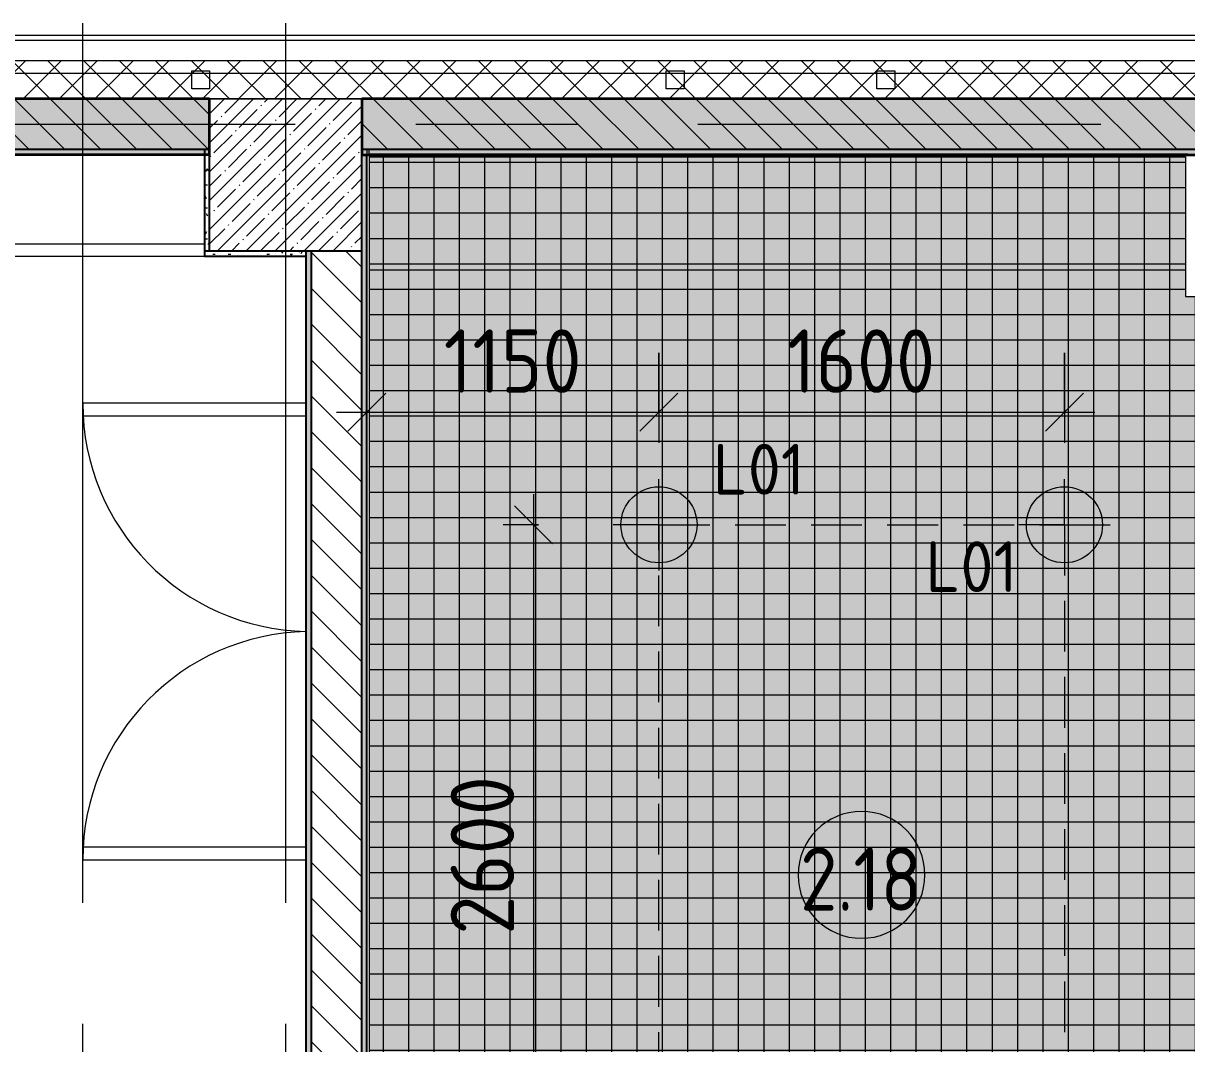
# Model space of a CAD drawing. Header units: millimetres. Extents: x 35098 to 231722, y -8553 to 29000.
# Drawn here: x 65425 to 70011, y 23375 to 27398 of the extents above; entities that cross this region are included whole.
import ezdxf

# ---------------------------------------------------------------- set-up
doc = ezdxf.new("R2010")
doc.units = ezdxf.units.MM
doc.linetypes.add('ADSK_Штрих_ш2 п1', pattern=[300, 200, -100])
doc.linetypes.add('Осевая', pattern=[3175, 635, -476.25, 1587.5, -476.25])
for name, color, linetype, lineweight in [('A-ANNO-DIMS', 7, 'Continuous', 9), ('A-ANNO-DIMS-100', 7, 'Continuous', 9), ('A-AREA-IDEN', 7, 'Continuous', 9), ('A-CLNG-PATT', 7, 'Continuous', 9), ('A-DETL-1', 7, 'ADSK_Штрих_ш2 п1', 9), ('A-DOOR', 7, 'Continuous', 9), ('A-DOOR-1', 7, 'Continuous', 13), ('A-GLAZ', 7, 'Continuous', 9), ('A-GLAZ-1', 7, 'Continuous', 13), ('A-WALL', 7, 'Continuous', 9), ('E-LITE-EQPM-IDEN', 7, 'Continuous', 9), ('I-WALL', 7, 'Continuous', 9), ('S-COLS', 7, 'Continuous', 9), ('Оси', 7, 'Continuous', 9), ('Оси-2', 7, 'Осевая', 9)]:
    doc.layers.add(name, color=color, linetype=linetype, lineweight=lineweight)
for name, color, linetype, lineweight, true_color in [('A-ANNO-NOTE', 1, 'Continuous', 9, 0xff0000), ('A-WALL-1', 7, 'Continuous', 25, 0x3c3c3c), ('A-WALL-2', 7, 'Continuous', 13, 0x3c3c3c), ('A-WALL-3', 7, 'Continuous', 35, 0x3c3c3c), ('A-WALL-FNSH-1', 7, 'Continuous', 9, 0x3c3c3c), ('A-WALL-FNSH-2', 7, 'Continuous', 13, 0x3c3c3c)]:
    doc.layers.add(name, color=color, linetype=linetype, lineweight=lineweight, true_color=true_color)
doc.layers.add('A-CLNG-PATT-1', color=7, linetype='Continuous', lineweight=9, transparency=1)
doc.styles.add('GOST Common', font='GOST_Common.ttf', dxfattribs={"height": 200})
doc.styles.add('GOST Common_1', font='GOST_Common.ttf', dxfattribs={"width": 0.9, "height": 250})
doc.styles.add('ISOCPEUR', font='isocpeur.ttf', dxfattribs={"width": 0.9, "height": 250})
doc.dimstyles.new('ISO-2_5_0_9К_БОЛЬШОЙ', dxfattribs={"dimscale": 304.8, "dimtxt": 248.995294, "dimasz": 0.492126, "dimexe": 0.393701, "dimexo": 0.984252, "dimgap": 0, "dimtad": 1, "dimdec": 0, "dimrnd": 10, "dimzin": 0, "dimdsep": 46, "dimtxsty": 'ISOCPEUR', "dimblk1": 'OBLIQUE', "dimblk2": 'OBLIQUE', "dimsah": 1, "dimcen": 0.09, "dimdle": 0.393701, "dimazin": 0, "dimtfac": 1, "dimtdec": 4, "dimtix": 1, "dimtmove": 0, "dimatfit": 3, "dimfxl": 1, "dimtvp": 1, "dimtolj": 1, "dimtzin": 0, "dimarcsym": 2})
pattern_1 = [(45, (0, 0), (-57.02463, 57.02463), []), (45, (57.025, 0), (-57.02463, 57.02463), [100.806, -20.161, 3.353, -16.808])]
pattern_2 = [(135, (0, 0), (-70.71068, -70.71068), [])]
pattern_3 = [(45, (0, 0), (-70.71068, 70.71068), []), (135, (0, 0), (-70.71068, -70.71068), [])]
pattern_4 = [(0, (0, 0), (121.92, 30.48), [10.058, -81.382, 10.058, -81.382, -487.68]), (0, (0, 0), (121.92, 30.48), [-182.88, 10.058, -172.822, 10.058, -81.382, -213.36]), (0, (0, 0), (121.92, 30.48), [-457.2, 10.058, -50.902, 10.058, -142.342]), (120, (45.72, 15.24), (-87.356454, 90.345817), [10.058, -81.382, 10.058, -81.382, -487.68]), (120, (45.72, 15.24), (-87.356454, 90.345817), [-182.88, 10.058, -172.822, 10.058, -81.382, -213.36]), (120, (45.72, 15.24), (-87.356454, 90.345817), [-457.2, 10.058, -50.902, 10.058, -142.342]), (240, (60.96, 76.2), (-34.563546, -120.825817), [10.058, -81.382, 10.058, -81.382, -487.68]), (240, (60.96, 76.2), (-34.563546, -120.825817), [-182.88, 10.058, -172.822, 10.058, -81.382, -213.36]), (240, (60.96, 76.2), (-34.563546, -120.825817), [-457.2, 10.058, -50.902, 10.058, -142.342])]

# ---------------------------------------------------------------- blocks, each defined once
blk = doc.blocks.new('110_Дверь_СКБ_2Ст - Д-10 1800x2100h_Актовый зал EI30-32403870-План расстановки осветительного оборудования 2 этажа в осях 12-23')
at = {"layer": 'A-DOOR'}
for centre, start, end in [((-887.5, 100), 1.2776, 90), ((912.5, 100), 90, 178.7224)]:
    blk.add_arc(centre, 900, start, end, dxfattribs=at)
at = {"layer": 'A-DOOR-1'}
for p, q in [((-887.5, 1000), (-887.5, 120)), ((-837.5, 1000), (-887.5, 1000)), ((-837.5, 120), (-837.5, 1000)), ((912.5, 1000), (862.5, 1000)), ((862.5, 1000), (862.5, 120)), ((912.5, 120), (912.5, 1000))]:
    blk.add_line(p, q, dxfattribs=at)
blk = doc.blocks.new('120_Окно_СКБ_1Ст - 120_Окно_СКБ_1Ст 900х2500_h_-19906774-План расстановки осветительного оборудования 2 этажа в осях 12-23')
at = {"layer": 'A-GLAZ-1'}
for p, q in [((-450, -75), (-450, -5)), ((-450, -5), (-380, -5)), ((-380, -5), (-380, -75)), ((380, -75), (380, -5)), ((380, -5), (450, -5)), ((450, -5), (450, -75)), ((-380, -75), (-450, -75)), ((450, -75), (380, -75))]:
    blk.add_line(p, q, dxfattribs=at)
blk = doc.blocks.new('Зашивка приборов отопления29 - Зашивка приборов отопления-33323054-План расстановки осветительного оборудования 2 этажа в осях 12-23')
at = {"layer": 'A-WALL'}
for p, q in [((70006.6, 26425), (66789, 26425)), ((66789, 26350), (70006.6, 26350))]:
    blk.add_line(p, q, dxfattribs=at)
blk = doc.blocks.new('DIMBLOCK32-План расстановки осветительного оборудования 2 этажа в осях 12-23')
at = {"layer": 'A-ANNO-DIMS-100'}
for p, q in [((67931, 26099.3), (67931, 25744.6)), ((67931, 25864.6), (67931, 26099.3)), ((66780, 25670.6), (66780, 25984.6)), ((66660, 25864.6), (67931, 25864.6)), ((66780, 25864.6), (66780, 25670.6))]:
    blk.add_line(p, q, dxfattribs=at)
at = {"layer": 'A-ANNO-DIMS-100', "lineweight": 20}
for p, q in [((66780, 25864.6), (66855, 25939.6)), ((67931, 25864.6), (68006, 25939.6)), ((66780, 25864.6), (66705, 25789.6)), ((67931, 25864.6), (67856, 25789.6))]:
    blk.add_line(p, q, dxfattribs=at)
at = {"layer": 'A-ANNO-DIMS-100', "color": 0, "insert": (67082.6, 26191.2), "char_height": 250, "width": 655.049, "attachment_point": 1, "line_spacing_factor": 1.149209, "style": 'ISOCPEUR'}
blk.add_mtext('1150', dxfattribs=at)
blk = doc.blocks.new('_Oblique')
at = {"color": 0, "linetype": 'ByBlock', "lineweight": -2}
blk.add_line((-0.5, -0.5), (0.5, 0.5), dxfattribs=at)
blk = doc.blocks.new('DIMBLOCK33-План расстановки осветительного оборудования 2 этажа в осях 12-23')
at = {"layer": 'A-ANNO-DIMS-100'}
for p, q in [((67931, 26099.3), (67931, 25744.6)), ((67931, 25864.6), (67931, 26099.3)), ((69529, 26099.3), (69529, 25744.6)), ((69529, 25864.6), (69529, 26099.3)), ((67931, 25864.6), (69649, 25864.6))]:
    blk.add_line(p, q, dxfattribs=at)
at = {"layer": 'A-ANNO-DIMS-100', "lineweight": 20}
for p, q in [((67931, 25864.6), (68006, 25939.6)), ((69529, 25864.6), (69604, 25939.6)), ((67931, 25864.6), (67856, 25789.6)), ((69529, 25864.6), (69454, 25789.6))]:
    blk.add_line(p, q, dxfattribs=at)
at = {"layer": 'A-ANNO-DIMS-100', "color": 0, "insert": (68435.5, 26191.2), "char_height": 250, "width": 706.764, "attachment_point": 1, "line_spacing_factor": 1.149209, "style": 'ISOCPEUR'}
blk.add_mtext('1600', dxfattribs=at)
blk = doc.blocks.new('DIMBLOCK34-План расстановки осветительного оборудования 2 этажа в осях 12-23')
at = {"layer": 'A-ANNO-DIMS-100'}
for p, q in [((67436.7, 25541), (67436.7, 22821)), ((67455.6, 25421), (67316.7, 25421)), ((67436.7, 25421), (67455.6, 25421)), ((67456.6, 22821), (67316.7, 22821)), ((67436.7, 22821), (67456.6, 22821))]:
    blk.add_line(p, q, dxfattribs=at)
at = {"layer": 'A-ANNO-DIMS-100', "lineweight": 20}
for p, q in [((67436.7, 25421), (67361.7, 25496)), ((67436.7, 25421), (67511.7, 25346)), ((67436.7, 22821), (67361.7, 22896)), ((67436.7, 22821), (67511.7, 22746))]:
    blk.add_line(p, q, dxfattribs=at)
at = {"layer": 'A-ANNO-DIMS-100', "color": 0, "insert": (67110.1, 23805), "char_height": 250, "width": 758.478, "attachment_point": 1, "rotation": 90, "line_spacing_factor": 1.149209, "style": 'ISOCPEUR'}
blk.add_mtext('2600', dxfattribs=at)
blk = doc.blocks.new('Марка_Помещения - Номер-25198446-План расстановки осветительного оборудования 2 этажа в осях 12-23')
at = {"layer": 'A-AREA-IDEN'}
for start, end in [(360, 180), (180, 360)]:
    blk.add_arc((0, 0), 2.5, start, end, dxfattribs=at)

msp = doc.modelspace()

# ---------------------------------------------------------------- hatches: boundary and pattern name
at = {"layer": 'A-CLNG-PATT'}
h = msp.add_hatch(dxfattribs=at)
h.set_pattern_fill('FP_78', color=256, style=0, pattern_type=2)
h.set_pattern_definition([(270, (68745, 22850), (100, 6e-15), []), (0, (68745, 22850), (0, 100), [])])
h.paths.add_polyline_path([(70287.3, 18829), (70701, 18829), (70701, 20621), (70281, 20621), (70281, 21179), (70701, 21179), (70701, 22671), (70281, 22671), (70281, 23229), (70701, 23229), (70701, 26321), (70006.6, 26321), (70006.6, 26871), (66789, 26871), (66789, 18829), (67378.4, 18829)])
at = {"layer": 'A-CLNG-PATT-1'}
msp.add_hatch(color=256, dxfattribs=at).paths.add_polyline_path([(70287.3, 18829), (70701, 18829), (70701, 20621), (70281, 20621), (70281, 21179), (70701, 21179), (70701, 22671), (70281, 22671), (70281, 23229), (70701, 23229), (70701, 26321), (70006.6, 26321), (70006.6, 26871), (66789, 26871), (66789, 18829), (70281, 18829)])
at = {"layer": 'A-WALL'}
h = msp.add_hatch(dxfattribs=at)
h.set_pattern_fill('FP_20', color=256, style=0, pattern_type=2)
h.set_pattern_definition(pattern_3)
h.paths.add_polyline_path([(84490.7, 27200), (84490.7, 27250), (42010, 27250), (42010, 27200), (81923.3, 27200)])
h = msp.add_hatch(dxfattribs=at)
h.set_pattern_fill('FP_20', color=256, style=0, pattern_type=2)
h.set_pattern_definition(pattern_3)
h.paths.add_polyline_path([(84490.7, 27100), (84490.7, 27200), (42060, 27200), (42060, 27100), (84200, 27100)])
at = {"layer": 'I-WALL'}
h = msp.add_hatch(dxfattribs=at)
h.set_pattern_fill('FP_17', color=256, style=0, pattern_type=2)
h.set_pattern_definition(pattern_1)
h.paths.add_polyline_path([(66140, 26880), (66160, 26880), (66160, 27100), (42760, 27100), (42760, 26880), (65923.9, 26880)])
h = msp.add_hatch(dxfattribs=at)
h.set_pattern_fill('FP_19', color=256, style=0, pattern_type=2)
h.set_pattern_definition(pattern_2)
h.paths.add_polyline_path([(84105, 26900), (84200, 26900), (84200, 27100), (81150, 27100), (81150, 26900), (84100.7, 26900)])
h.paths.add_polyline_path([(80468.8, 26900), (80650, 26900), (80650, 27100), (77250, 27100), (77250, 26900), (79014.3, 26900)])
h.paths.add_polyline_path([(76750, 26900), (76750, 27100), (74040, 27100), (74040, 26900), (76468.9, 26900)])
h.paths.add_polyline_path([(73540, 26900), (73540, 27100), (70810, 27100), (70810, 26900), (73196.3, 26900)])
h.paths.add_polyline_path([(70310, 26900), (70310, 27100), (66760, 27100), (66760, 26900), (70287.3, 26900)])
h.paths.add_polyline_path([(66160, 26900), (66160, 27100), (50364.8, 27100), (50364.8, 26900), (65923.9, 26900)])
h = msp.add_hatch(dxfattribs=at)
h.set_pattern_fill('FP_17', color=256, style=0, pattern_type=2)
h.set_pattern_definition(pattern_1)
h.paths.add_polyline_path([(84100.7, 26880), (84200.7, 26880), (84200, 26900), (84100.7, 26900), (84100.7, 27100), (66760, 27100), (66760, 26880), (83377.8, 26880)])
h = msp.add_hatch(dxfattribs=at)
h.set_pattern_fill('FP_46', color=256, style=0, pattern_type=2)
h.set_pattern_definition(pattern_4)
h.paths.add_polyline_path([(66140, 26880), (66140, 26900), (60760, 26900), (60760, 26880), (65923.9, 26880)])
h = msp.add_hatch(dxfattribs=at)
h.set_pattern_fill('FP_46', color=256, style=0, pattern_type=2)
h.set_pattern_definition(pattern_4)
h.paths.add_polyline_path([(66140, 26500), (66160, 26500), (66160, 26880), (66140, 26879)])
h = msp.add_hatch(dxfattribs=at)
h.set_pattern_fill('FP_46', color=256, style=0, pattern_type=2)
h.set_pattern_definition(pattern_4)
h.paths.add_polyline_path([(70015.6, 26880), (70035.6, 26880), (70035.6, 26900), (66760, 26900), (66760, 26880), (69560.1, 26880)])
h = msp.add_hatch(dxfattribs=at)
h.set_pattern_fill('FP_46', color=256, style=0, pattern_type=2)
h.set_pattern_definition(pattern_4)
h.paths.add_polyline_path([(66760, 18800), (66780, 18800), (66780, 26880), (66760, 26880), (66760, 20023)])
h = msp.add_hatch(dxfattribs=at)
h.set_pattern_fill('FP_46', color=256, style=0, pattern_type=2)
h.set_pattern_definition(pattern_4)
h.paths.add_polyline_path([(66540, 26480), (66540, 26500), (66140, 26500), (66140, 26480)])
h = msp.add_hatch(dxfattribs=at)
h.set_pattern_fill('FP_46', color=256, style=0, pattern_type=2)
h.set_pattern_definition(pattern_4)
h.paths.add_polyline_path([(66560, 23320), (66560, 26500), (66540, 26500), (66540, 23320)])
h = msp.add_hatch(dxfattribs=at)
h.set_pattern_fill('FP_19', color=256, style=0, pattern_type=2)
h.set_pattern_definition(pattern_2)
h.paths.add_polyline_path([(66760, 12300), (66760, 16700), (66560, 16700), (66560, 12300)])
h.paths.add_polyline_path([(66760, 17300), (66760, 22700), (66560, 22700), (66560, 17300), (66663.8, 17300)])
h.paths.add_polyline_path([(66760, 23300), (66760, 26500), (66560, 26500), (66560, 23300)])
at = {"layer": 'S-COLS'}
h = msp.add_hatch(dxfattribs=at)
h.set_pattern_fill('FP_17', color=256, style=0, pattern_type=2)
h.set_pattern_definition(pattern_1)
h.paths.add_polyline_path([(66160, 26500), (66760, 26500), (66760, 27100), (66160, 27100), (66160, 26900)])

# ---------------------------------------------------------------- linework, layer by layer
at = {"layer": 'A-ANNO-NOTE'}
for p, q in [((67931, 25421), (67931, 25601)), ((69529, 25421), (69529, 25601)), ((67931, 25421), (67751, 25421)), ((67931, 25421), (68111, 25421)), ((67931, 25421), (67931, 25241)), ((69529, 25421), (69349, 25421)), ((69529, 25421), (69709, 25421)), ((69529, 25421), (69529, 25241))]:
    msp.add_line(p, q, dxfattribs=at)
for centre in [(67931, 25421), (69529, 25421)]:
    msp.add_circle(centre, 150, dxfattribs=at)
at = {"layer": 'A-DETL-1'}
for p, q in [((67931, 25421), (69530, 25421)), ((67931, 20221), (67931, 25421)), ((69530, 25421), (69530, 20221))]:
    msp.add_line(p, q, dxfattribs=at)
at = {"layer": 'A-WALL'}
for p, q in [((84490.7, 27250), (42010, 27250)), ((84490.7, 27200), (42060, 27200))]:
    msp.add_line(p, q, dxfattribs=at)
at = {"layer": 'A-WALL-1'}
for p, q in [((66160, 27100), (50364.8, 27100)), ((70310, 27100), (66760, 27100)), ((66160, 26900), (48781.3, 26900)), ((66140, 26880), (60780, 26880)), ((66140, 26900), (66140, 26480)), ((66160, 26500), (66160, 26880)), ((70310, 26900), (66760, 26900)), ((66760, 17300), (66760, 26880)), ((66760, 26880), (66760, 26880)), ((66760, 26880), (66789, 26880)), ((66780, 18820), (66780, 26880)), ((66760, 26500), (66140, 26500)), ((66140, 26480), (66540, 26480)), ((66540, 23321), (66540, 26500)), ((66560, 26500), (66560, 23300))]:
    msp.add_line(p, q, dxfattribs=at)
at = {"layer": 'A-WALL-2'}
for p, q in [((84490.7, 27330), (41930, 27330)), ((66160, 27100), (66760, 27100))]:
    msp.add_line(p, q, dxfattribs=at)
at = {"layer": 'A-WALL-3'}
for p, q in [((66160, 27100), (42760, 27100)), ((66160, 26880), (66160, 27100)), ((84100.7, 27100), (66760, 27100)), ((66760, 27100), (66760, 26880)), ((66160, 26880), (42760, 26880)), ((66760, 26880), (84200.7, 26880)), ((70015.6, 26880), (66789, 26880))]:
    msp.add_line(p, q, dxfattribs=at)
at = {"layer": 'A-WALL-FNSH-1'}
msp.add_line((84490.7, 27350), (41910, 27350), dxfattribs=at)
at = {"layer": 'A-WALL-FNSH-2'}
for p, q in [((60781, 26879), (66140, 26879)), ((66139, 26879.5), (66139, 26479)), ((66140, 26879.5), (66139, 26879.5)), ((66780, 26900), (66780, 26880)), ((66789, 26880), (66789, 26900)), ((66789, 26871), (70006.6, 26871)), ((66789, 26871), (66789, 18820)), ((70006.6, 26871), (70006.6, 26321)), ((66540, 26479), (66139, 26479)), ((66140, 26479), (66140, 26480)), ((66539, 26479), (66539, 23320)), ((70006.6, 26321), (70701, 26321))]:
    msp.add_line(p, q, dxfattribs=at)
at = {"layer": 'I-WALL'}
for p, q in [((60781, 26529), (66140, 26529)), ((66160.5, 26479), (60781, 26479))]:
    msp.add_line(p, q, dxfattribs=at)
at = {"layer": 'S-COLS'}
for p, q in [((66760, 27100), (66160, 27100)), ((66160, 27100), (66160, 26900)), ((66760, 26900), (66760, 27100)), ((66160, 26900), (66160, 26500)), ((66760, 26500), (66760, 26900)), ((66160, 26500), (66760, 26500))]:
    msp.add_line(p, q, dxfattribs=at)
at = {"layer": 'Оси'}
for p, q in [((65660, 24898.1), (65660, 27398.1)), ((66460, 24898.1), (66460, 27398.1))]:
    msp.add_line(p, q, dxfattribs=at)
at = {"layer": 'Оси-2'}
for p, q in [((38398.2, 27000), (82450, 27000)), ((65660, 593.7), (65660, 24898.1)), ((66460, 593.7), (66460, 24898.1))]:
    msp.add_line(p, q, dxfattribs=at)

# ---------------------------------------------------------------- block references
at = {"layer": 'A-AREA-IDEN', "xscale": 99.99999999999993, "yscale": 99.99999999999993, "zscale": 99.99999999999993}
msp.add_blockref('Марка_Помещения - Номер-25198446-План расстановки осветительного оборудования 2 этажа в осях 12-23', (68729.3, 24040.7), dxfattribs=at)
at = {"layer": 'A-DOOR', "rotation": 89.9999999999999}
msp.add_blockref('110_Дверь_СКБ_2Ст - Д-10 1800x2100h_Актовый зал EI30-32403870-План расстановки осветительного оборудования 2 этажа в осях 12-23', (66660, 24987.5), dxfattribs=at)
at = {"layer": 'A-GLAZ'}
for p in [(65710, 27215), (68410, 27215)]:
    msp.add_blockref('120_Окно_СКБ_1Ст - 120_Окно_СКБ_1Ст 900х2500_h_-19906774-План расстановки осветительного оборудования 2 этажа в осях 12-23', p, dxfattribs=at)
at = {"layer": 'A-WALL'}
msp.add_blockref('Зашивка приборов отопления29 - Зашивка приборов отопления-33323054-План расстановки осветительного оборудования 2 этажа в осях 12-23', (0, 0), dxfattribs=at)

# ---------------------------------------------------------------- texts
at = {"layer": 'A-AREA-IDEN', "insert": (68487.4, 24149.3), "char_height": 250, "width": 606.076, "attachment_point": 1, "style": 'GOST Common_1'}
msp.add_mtext('2.18', dxfattribs=at)
at = {"layer": 'E-LITE-EQPM-IDEN', "char_height": 200, "width": 472.996, "attachment_point": 1, "style": 'GOST Common'}
for insert in [(68143.3, 25739.8), (68981.3, 25355.8)]:
    msp.add_mtext('L01', dxfattribs=dict(at, insert=insert))

# ---------------------------------------------------------------- dimensions: what is measured, and where the dimension line sits
at = {"layer": 'A-ANNO-DIMS'}
for base, p1, p2, override, picture, middle in [((67931, 25864.6), (66780, 25970.6), (67931, 25799.3), {"dimpost": '<>', "dimfxl": 1163.683015}, 'DIMBLOCK32-План расстановки осветительного оборудования 2 этажа в осях 12-23', (67355.5, 25989.6)), ((69529, 25864.6), (67931, 25799.3), (69529, 25799.3), {"dimpost": '<>', "dimfxl": 1598}, 'DIMBLOCK33-План расстановки осветительного оборудования 2 этажа в осях 12-23', (68730, 25989.6))]:
    dim = msp.add_linear_dim(base=base, p1=p1, p2=p2, dimstyle='ISO-2_5_0_9К_БОЛЬШОЙ', override=override, dxfattribs=at)
    dim.commit()
    dim.dimension.update_dxf_attribs({"geometry": picture, "text_midpoint": middle})
dim = msp.add_linear_dim(base=(67436.7, 22821), p1=(67755.6, 25421), p2=(67756.6, 22821), angle=90, dimstyle='ISO-2_5_0_9К_БОЛЬШОЙ', override={"dimpost": '<>', "dimfxl": 2600.000192}, dxfattribs=at)
dim.commit()
dim.dimension.update_dxf_attribs({"geometry": 'DIMBLOCK34-План расстановки осветительного оборудования 2 этажа в осях 12-23', "text_midpoint": (67311.7, 24121)})

doc.saveas('drawing.dxf')
